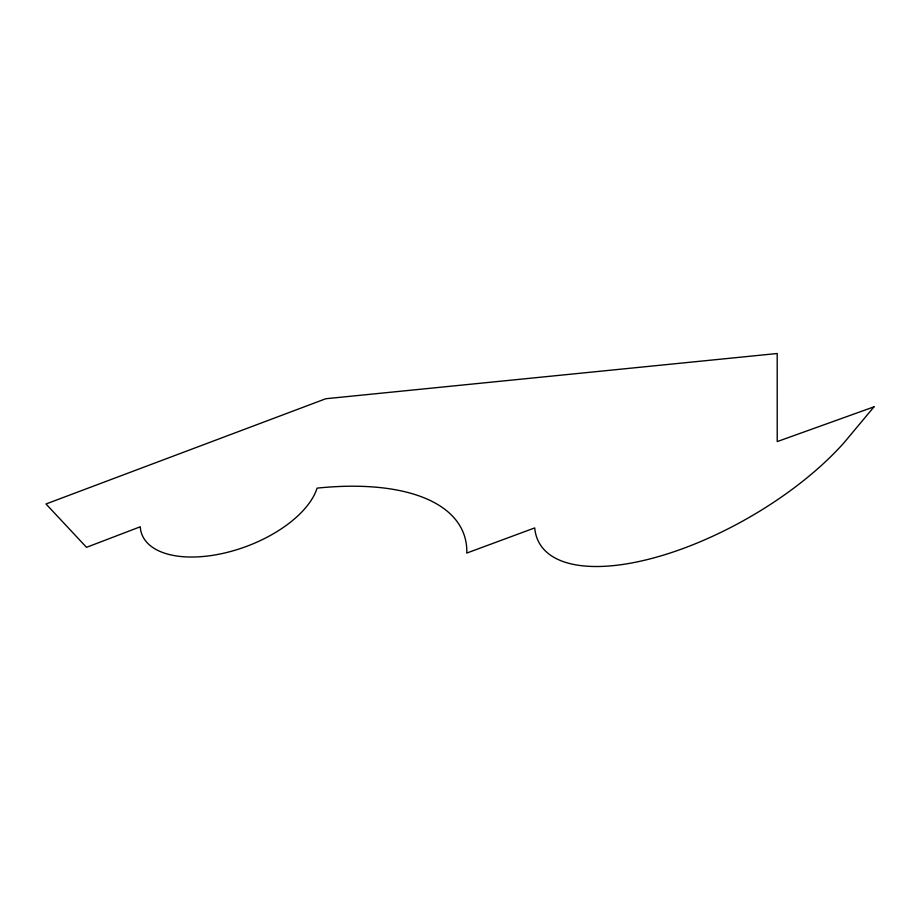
<?xml version="1.0" encoding="UTF-8"?>
<svg xmlns="http://www.w3.org/2000/svg" width="920" height="920" viewBox="0 0 920 920"><rect width="100%" height="100%" fill="white"/><g stroke="black" fill="none" stroke-linecap="round" stroke-linejoin="round"><path stroke-width="1.38" d="M874 406.835L843.847 442.934A193.545 81.615 -29.7 0 1 654.925 557.589A193.545 81.615 -29.7 0 1 534.727 527.908L466.808 553.058A247.353 109.434 -20.6 0 0 317.089 488.129A93.484 47.897 -20.3 0 1 222.433 553.495A93.484 47.897 -20.3 0 1 140.254 526.78L86.514 547.331L46 503.987L325.818 398.728L777.193 353.51L777.216 441.588L874 406.835"/></g></svg>
